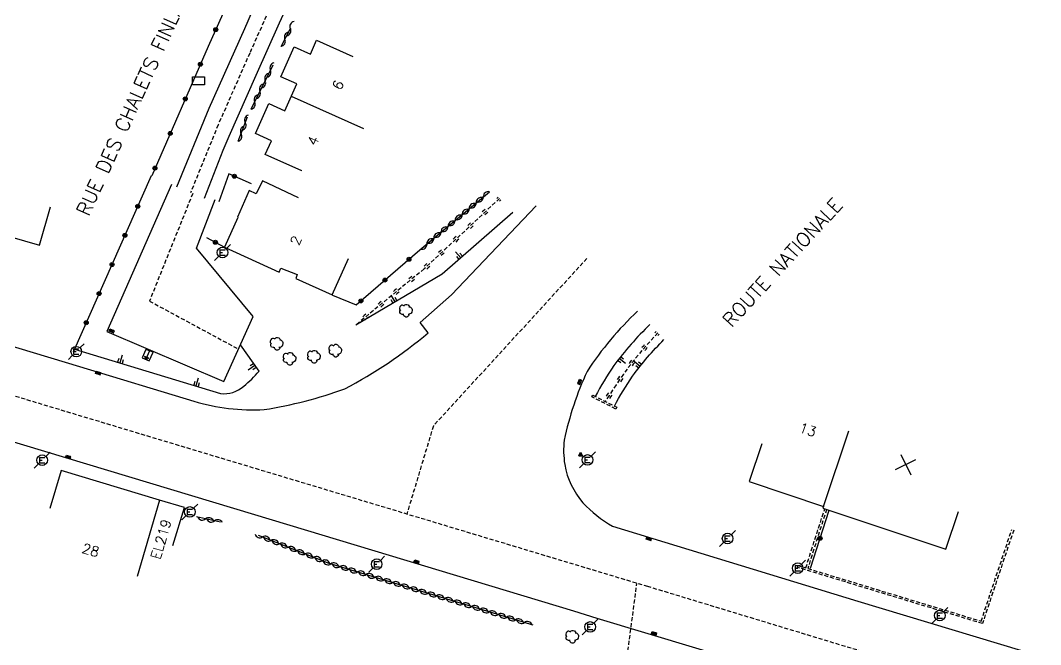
# Model space of a CAD drawing. Header units: millimetres. Extents: x 114000 to 115000, y 122000 to 123000.
# Drawn here: x 114647 to 114775.2, y 122324.6 to 122403.1 of the extents above; entities that cross this region are included whole.
import ezdxf
from ezdxf.enums import TextEntityAlignment as Align

# ---------------------------------------------------------------- set-up
doc = ezdxf.new("R2010")
doc.units = ezdxf.units.MM
doc.linetypes.add('DASHED', pattern=[0.75, 0.5, -0.25])
doc.layers.get('0').update_dxf_attribs({"linetype": 'CONTINUOUS'})
for name, color, linetype in [('W0001', 6, 'DASHED'), ('W0008', 7, 'CONTINUOUS'), ('W0100', 7, 'CONTINUOUS'), ('W0112', 1, 'DASHED'), ('W0211', 2, 'CONTINUOUS'), ('W0220', 5, 'DASHED'), ('W0300', 7, 'CONTINUOUS'), ('W0310', 3, 'CONTINUOUS'), ('W0322', 7, 'CONTINUOUS'), ('W0400', 7, 'CONTINUOUS'), ('W0471', 7, 'CONTINUOUS'), ('W0851', 7, 'CONTINUOUS'), ('W0984', 7, 'CONTINUOUS'), ('W0989', 7, 'CONTINUOUS'), ('W0991', 7, 'CONTINUOUS'), ('W1102', 7, 'CONTINUOUS'), ('W1471', 7, 'CONTINUOUS')]:
    doc.layers.add(name, color=color, linetype=linetype)
doc.styles.get("Standard").update_dxf_attribs({"font": 'romans.shx', "width": 0.85})

# ---------------------------------------------------------------- blocks, each defined once
blk = doc.blocks.new('t310o')
at = {"color": 0, "linetype": 'Continuous'}
for centre, start, end in [((-0.5, 0.38), 216.8699, 323.1304), ((0.5, -0.37), 36.8699, 143.1303)]:
    blk.add_arc(centre, 0.625, start, end, dxfattribs=at)
blk = doc.blocks.new('t211o')
at = {"color": 0, "linetype": 'Continuous'}
for p, q in [((-0.29, 0.5), (-0.29, 0)), ((0, 1), (0, 0)), ((0.29, 0.5), (0.29, 0))]:
    blk.add_line(p, q, dxfattribs=at)
blk = doc.blocks.new('t991o')
at = {"color": 0, "linetype": 'Continuous'}
for p, q in [((-1, 1), (1, -1)), ((-1, -1), (1, 1))]:
    blk.add_line(p, q, dxfattribs=at)
blk = doc.blocks.new('t322o')
at = {"color": 0, "linetype": 'Continuous'}
for radius in [0.25, 0.15]:
    blk.add_circle((0, 0), radius, dxfattribs=at)
blk = doc.blocks.new('T400')
for p, q in [((-0.15, 0.3), (0.15, 0.3)), ((-0.15, -0.25), (-0.15, 0.3)), ((-0.15, 0.15), (0.15, 0.15)), ((-0.15, 0), (0.15, 0)), ((0.15, 0.3), (0.15, -0.25)), ((-0.15, -0.15), (0.15, -0.15)), ((-0.15, -0.25), (-0.15, -0.3)), ((-0.15, -0.3), (0.15, -0.3)), ((0.15, -0.3), (0.15, -0.25))]:
    blk.add_line(p, q)
blk = doc.blocks.new('T471')
for p, q in [((-0.333334, 0.333334), (-0.333334, -0.333334)), ((-0.333334, 0.333334), (0.333334, 0.333334)), ((-0.333334, 0), (0, 0)), ((0.500001, 0.500001), (1.000002, 1.000002)), ((-0.500001, -0.500001), (-1.000002, -1.000002)), ((-0.333334, -0.333334), (0.333334, -0.333334))]:
    blk.add_line(p, q)
blk.add_ellipse((0, 0), major_axis=(0.471405, 0.471405), ratio=1, start_param=5.4977871438, end_param=11.780972451)
blk = doc.blocks.new('T300')
for p, q in [((-0.8, 0.51), (-0.86, 0.34)), ((-0.86, 0.34), (-0.86, 0.17)), ((-0.86, 0.17), (-0.74, 0.06)), ((-0.69, 0.63), (-0.8, 0.51)), ((-0.8, -0.06), (-0.74, 0.06)), ((-0.74, 0.06), (-0.69, 0.11)), ((-0.57, 0.69), (-0.69, 0.63)), ((-0.46, 0.69), (-0.57, 0.69)), ((-0.29, 0.63), (-0.46, 0.69)), ((-0.29, 0.63), (-0.17, 0.74)), ((-0.23, 0.57), (-0.29, 0.63)), ((-0.17, 0.74), (-0.06, 0.8)), ((-0.06, 0.8), (0.06, 0.8)), ((0.06, 0.8), (0.23, 0.74)), ((0.23, 0.74), (0.34, 0.63)), ((0.34, 0.63), (0.4, 0.51)), ((0.46, 0.46), (0.34, 0.46)), ((0.4, 0.51), (0.4, 0.46)), ((0.57, 0.4), (0.46, 0.46)), ((0.57, 0.4), (0.69, 0.29)), ((0.69, 0.29), (0.74, 0.17)), ((0.74, 0.06), (0.69, -0.17)), ((0.74, 0.17), (0.74, 0.06)), ((-0.8, -0.17), (-0.8, -0.06)), ((-0.8, -0.23), (-0.8, -0.17)), ((-0.74, -0.34), (-0.8, -0.23)), ((-0.69, -0.4), (-0.74, -0.34)), ((-0.51, -0.46), (-0.69, -0.4)), ((-0.4, -0.46), (-0.51, -0.46)), ((-0.4, -0.46), (-0.34, -0.46)), ((-0.34, -0.46), (-0.34, -0.4)), ((-0.34, -0.51), (-0.34, -0.46)), ((-0.29, -0.63), (-0.34, -0.51)), ((-0.17, -0.74), (-0.29, -0.63)), ((-0.06, -0.8), (-0.17, -0.74)), ((0.06, -0.8), (-0.06, -0.8)), ((0.17, -0.74), (0.06, -0.8)), ((0.23, -0.69), (0.17, -0.74)), ((0.29, -0.46), (0.23, -0.46)), ((0.29, -0.63), (0.23, -0.69)), ((0.46, -0.4), (0.29, -0.46)), ((0.34, -0.51), (0.29, -0.63)), ((0.34, -0.51), (0.34, -0.46)), ((0.57, -0.34), (0.46, -0.4)), ((0.63, -0.29), (0.57, -0.34)), ((0.69, -0.17), (0.63, -0.29))]:
    blk.add_line(p, q)
blk = doc.blocks.new('T851')
for p, q in [((-0.25, -0.15), (0, 0.32)), ((0, 0.32), (0.25, -0.15)), ((-0.25, -0.15), (0.25, -0.15))]:
    blk.add_line(p, q)
for major_axis in [(-0.106, 0.106), (-0.0354, 0.0354), (-0.0236, 0.0236)]:
    blk.add_ellipse((0, 0), major_axis=major_axis, ratio=1, start_param=3.926991, end_param=10.210176)
blk = doc.blocks.new('T1471')
at = {"color": 0, "linetype": 'Continuous', "flags": 128}
blk.add_lwpolyline([(-0.75, -0.5), (-0.75, 0.5), (0.75, 0.5), (0.75, -0.5), (-0.75, -0.5)], dxfattribs=at)

msp = doc.modelspace()

# ---------------------------------------------------------------- linework, layer by layer
at = {"layer": 'W0001'}
for points in [[(114690.48, 122434.27), (114688.73, 122427.68), (114684.16, 122417.56), (114679.71, 122407.73), (114675.79, 122398.98), (114671.82, 122389.95), (114668.35, 122381.44)], [(115000, 122249.53), (114920.6, 122273.53), (114833.41, 122299.14), (114798.75, 122309.81), (114725.84, 122331.93), (114634.51, 122359.39), (114598.22, 122370.17), (114580.78, 122375.62), (114562.03, 122381.07), (114550.7, 122384.01), (114527.16, 122388.8), (114495.77, 122394.9)], [(114668.62, 122381.33), (114663.19, 122367.82), (114674.38, 122361.78)], [(114718.17, 122373.17), (114698.87, 122352.13), (114695.54, 122341.04)], [(114719.06, 122276.53), (114721.76, 122311.96), (114724.46, 122332.34)]]:
    msp.add_lwpolyline(points, dxfattribs=at)
at = {"layer": 'W0008'}
for points in [[(114666.62, 122382.17), (114670.71, 122392.07), (114675.16, 122402.07), (114677.54, 122407.5), (114683.26, 122420.04), (114685.92, 122425.81), (114686.82, 122427.88), (114687.19, 122429.48), (114686.86, 122431.02), (114685.89, 122431.99), (114684.21, 122432.48), (114683.06, 122432.35), (114677.38, 122430.46), (114655.18, 122422.4), (114646.34, 122418.91)], [(114682.05, 122408.35), (114679.5, 122402.74), (114676.54, 122396.17), (114673.18, 122388.51), (114672.42, 122386.76), (114670.08, 122380.71)]]:
    msp.add_lwpolyline(points, dxfattribs=at)
at = {"layer": 'W0008', "flags": 128}
for points in [[(114546.33, 122402.33), (114529.96, 122399.57), (114529.94, 122399.72, 0.1973), (114526.91, 122397.81, 0.2594), (114527.06, 122395.07, 0.1377), (114528.76, 122394.06), (114554.45, 122388.7, -0.0065), (114565.21, 122386.15, -0.0065), (114575.94, 122383.21), (114605.97, 122374.2), (114654.38, 122359.59), (114668.75, 122355.24, 0.0872), (114677.61, 122354.18, 0.0498), (114687.74, 122356.8, 0.0557), (114698.24, 122363.84), (114697.2, 122365.12), (114701.15, 122368.58), (114711.79, 122379.78)], [(114791.06, 122264.78), (114788.17, 122305.24, 0.1344), (114787.65, 122306.82, 0.1639), (114785.88, 122307.99), (114763.52, 122314.67), (114719.46, 122327.94), (114716.55, 122328.86), (114676.42, 122340.96), (114610.38, 122360.86), (114597.78, 122364.64), (114576.42, 122371.04, 0.009), (114564.63, 122374.45, 0.0059), (114557.88, 122376.1, 0.0055), (114550.97, 122377.67), (114521.32, 122383.97, -0.0143), (114507.54, 122387.24, -0.0155), (114490.24, 122392.7, -0.0143)], [(114724.55, 122366.56, 0.0586), (114718.19, 122358.98, 0.0542), (114715.31, 122350.35, 0.0643), (114715.39, 122347.26, 0.1369), (114717.68, 122342.47, 0.065), (114721.38, 122339.51), (114752.23, 122330.11), (114796.43, 122316.76), (114842.7, 122302.85), (114890.83, 122288.44), (114917.89, 122280.45), (114941.88, 122273.29), (114987.98, 122259.61), (115000, 122256.02)]]:
    msp.add_lwpolyline(points, format="xyb", dxfattribs=at)
msp.add_lwpolyline([(114665.94, 122382.48), (114657.84, 122363.99), (114672.54, 122357.69), (114676.23, 122365.87), (114669.08, 122374.45), (114671.44, 122380.59)], dxfattribs=at)
at = {"layer": 'W0100'}
for points in [[(114682.32, 122384.2), (114682.32, 122384.2), (114682.32, 122384.2), (114682.32, 122384.2), (114682.32, 122384.2), (114682.32, 122384.2), (114682.32, 122384.2), (114682.32, 122384.2), (114682.32, 122384.2), (114682.32, 122384.2), (114682.32, 122384.2), (114682.32, 122384.2), (114682.32, 122384.2), (114682.32, 122384.2), (114682.32, 122384.2), (114682.32, 122384.2), (114682.32, 122384.2), (114682.32, 122384.2), (114682.32, 122384.2), (114682.32, 122384.2), (114682.32, 122384.2), (114682.32, 122384.2), (114682.32, 122384.2), (114682.32, 122384.2), (114682.32, 122384.2), (114682.32, 122384.2), (114682.32, 122384.2), (114682.32, 122384.2), (114682.32, 122384.2), (114682.32, 122384.2), (114682.32, 122384.2), (114682.32, 122384.2), (114682.32, 122384.2), (114682.32, 122384.2), (114682.32, 122384.2), (114682.32, 122384.2), (114682.32, 122384.2), (114682.32, 122384.2), (114682.32, 122384.2), (114682.32, 122384.2), (114682.32, 122384.2), (114682.32, 122384.2), (114682.32, 122384.2), (114682.32, 122384.2), (114682.32, 122384.2), (114682.32, 122384.2), (114682.32, 122384.2), (114682.32, 122384.2), (114682.32, 122384.2), (114682.32, 122384.2), (114682.32, 122384.2), (114682.32, 122384.2), (114682.32, 122384.2), (114682.32, 122384.2), (114682.32, 122384.2), (114682.32, 122384.2), (114682.32, 122384.2), (114682.32, 122384.2), (114682.32, 122384.2), (114682.32, 122384.2), (114682.32, 122384.2), (114682.32, 122384.2), (114682.32, 122384.2), (114682.32, 122384.2), (114682.32, 122384.2), (114682.32, 122384.2), (114682.32, 122384.2), (114682.32, 122384.2), (114682.32, 122384.2), (114682.32, 122384.2), (114682.32, 122384.2), (114682.32, 122384.2), (114682.32, 122384.2), (114682.32, 122384.2), (114682.32, 122384.2), (114682.32, 122384.2), (114682.32, 122384.2), (114682.32, 122384.2), (114682.32, 122384.2), (114682.32, 122384.2), (114682.32, 122384.2), (114682.32, 122384.2), (114682.32, 122384.2), (114682.32, 122384.2), (114682.32, 122384.2), (114682.32, 122384.2), (114682.32, 122384.2), (114682.32, 122384.2), (114682.32, 122384.2), (114682.32, 122384.2), (114682.32, 122384.2), (114682.32, 122384.2), (114682.32, 122384.2), (114682.32, 122384.2), (114682.32, 122384.2), (114682.32, 122384.2), (114682.32, 122384.2), (114682.32, 122384.2), (114682.32, 122384.2), (114677.75, 122386.25), (114678.53, 122387.97), (114676.5, 122388.88), (114678.18, 122392.63), (114680.21, 122391.73), (114681.73, 122395.1), (114679.69, 122396.01), (114681.37, 122399.76), (114683.41, 122398.85), (114684.2, 122400.61), (114688.76, 122398.56)], [(114681.9, 122380.79), (114677.38, 122382.92), (114676.62, 122381.3), (114675.73, 122381.71), (114674.26, 122378.36)], [(114674.31, 122378.32), (114672.61, 122374.57), (114679.49, 122371.45), (114679.69, 122371.96), (114681.77, 122371.15), (114681.57, 122370.64), (114686.15, 122368.59), (114688.19, 122373.16)], [(114663.19, 122361.56), (114662.72, 122360.5), (114663.09, 122360.64), (114662.58, 122360.87), (114662.72, 122360.5)]]:
    msp.add_lwpolyline(points, dxfattribs=at)
at = {"layer": 'W0100', "flags": 128}
for points in [[(114616.19, 122389.6), (114614.8, 122384.8), (114649.37, 122374.85), (114650.75, 122379.66)], [(114740.16, 122349.88), (114738.57, 122345.14), (114747.9, 122342.01), (114747.83, 122341.78), (114763.28, 122336.62), (114764.87, 122341.36)], [(114666.13, 122337.08), (114667.57, 122341.87), (114664.45, 122342.78), (114652.08, 122346.53), (114650.65, 122341.74)]]:
    msp.add_lwpolyline(points, dxfattribs=at)
at = {"layer": 'W0100'}
msp.add_lwpolyline([(114663.17, 122360.32), (114663.64, 122361.38), (114662.74, 122361.74), (114662.27, 122360.68)], close=True, dxfattribs=at)
at = {"layer": 'W0112'}
msp.add_lwpolyline([(114721.81, 122354.25), (114718.79, 122355.78), (114718.9, 122356), (114721.93, 122354.47)], close=True, dxfattribs=at)
for points in [[(114771.82, 122339.04), (114767.89, 122327.28), (114744.66, 122334.34), (114744.73, 122334.58), (114745.69, 122334.29), (114748.07, 122341.71)], [(114748.3, 122341.63), (114745.93, 122334.21), (114767.73, 122327.59), (114771.59, 122339.12)]]:
    msp.add_lwpolyline(points, dxfattribs=at)
at = {"layer": 'W0211'}
msp.add_lwpolyline([(114689.13, 122364.82), (114699.99, 122371.22), (114708.85, 122378.97)], dxfattribs=at)
for points in [[(114726.1, 122364.88, 0.040112), (114721.56, 122359.71, 0.026277), (114719.22, 122355.84)], [(114653.77, 122361.78), (114672.13, 122356.21, 0.2314), (114675.03, 122357.13, 0.0475), (114676.96, 122359), (114674.63, 122362.31)], [(114721.63, 122354.62, -0.025626), (114723.91, 122358.39, -0.035235), (114727.86, 122362.98)]]:
    msp.add_lwpolyline(points, format="xyb", dxfattribs=at)
at = {"layer": 'W0220'}
for p, q in [((114707.2, 122380.71), (114697.71, 122371.86)), ((114707.03, 122380.89), (114706.84, 122380.72)), ((114707.37, 122380.53), (114707.19, 122380.36)), ((114705.2, 122379.19), (114705.02, 122379.02)), ((114705.38, 122379.36), (114705.2, 122379.19)), ((114705.54, 122378.82), (114705.36, 122378.65)), ((114705.72, 122378.99), (114705.54, 122378.82)), ((114703.37, 122377.48), (114703.19, 122377.31)), ((114703.55, 122377.65), (114703.37, 122377.48)), ((114703.71, 122377.12), (114703.53, 122376.95)), ((114703.89, 122377.29), (114703.71, 122377.12)), ((114701.73, 122375.95), (114701.54, 122375.78)), ((114701.54, 122375.78), (114701.36, 122375.61)), ((114701.88, 122375.41), (114701.7, 122375.24)), ((114702.07, 122375.58), (114701.88, 122375.41)), ((114699.72, 122374.07), (114699.53, 122373.9)), ((114699.9, 122374.24), (114699.72, 122374.07)), ((114700.06, 122373.71), (114699.87, 122373.54)), ((114700.24, 122373.88), (114700.06, 122373.71)), ((114697.89, 122372.37), (114697.7, 122372.2)), ((114698.07, 122372.54), (114697.89, 122372.37)), ((114698.23, 122372), (114698.05, 122371.83)), ((114698.41, 122372.17), (114698.23, 122372)), ((114697.71, 122371.86), (114689.13, 122364.82)), ((114695.99, 122370.77), (114695.79, 122370.61)), ((114696.18, 122370.93), (114695.99, 122370.77)), ((114696.3, 122370.38), (114696.11, 122370.22)), ((114696.5, 122370.54), (114696.3, 122370.38)), ((114694.05, 122369.18), (114693.86, 122369.02)), ((114694.25, 122369.34), (114694.05, 122369.18)), ((114694.37, 122368.8), (114694.18, 122368.64)), ((114694.56, 122368.95), (114694.37, 122368.8)), ((114692.12, 122367.6), (114691.93, 122367.44)), ((114692.32, 122367.75), (114692.12, 122367.6)), ((114692.44, 122367.21), (114692.25, 122367.05)), ((114692.63, 122367.37), (114692.44, 122367.21)), ((114690.19, 122366.01), (114690, 122365.85)), ((114690.38, 122366.17), (114690.19, 122366.01)), ((114690.51, 122365.62), (114690.31, 122365.46)), ((114690.7, 122365.78), (114690.51, 122365.62)), ((114726.57, 122363.27), (114726.08, 122362.71)), ((114727.07, 122363.83), (114726.57, 122363.27)), ((114726.8, 122363.9), (114726.72, 122363.81)), ((114726.88, 122364), (114726.8, 122363.9)), ((114727.17, 122363.57), (114727.09, 122363.48)), ((114727.26, 122363.66), (114727.17, 122363.57)), ((114725.14, 122362.03), (114725.06, 122361.93)), ((114725.58, 122362.15), (114725.1, 122361.59)), ((114725.23, 122362.12), (114725.14, 122362.03)), ((114725.31, 122362.21), (114725.23, 122362.12)), ((114725.39, 122362.31), (114725.31, 122362.21)), ((114725.6, 122361.79), (114725.52, 122361.7)), ((114726.08, 122362.71), (114725.58, 122362.15)), ((114725.68, 122361.89), (114725.6, 122361.79)), ((114725.77, 122361.98), (114725.68, 122361.89)), ((114724.14, 122360.44), (114723.68, 122359.86)), ((114724.62, 122361.02), (114724.14, 122360.44)), ((114725.1, 122361.59), (114724.62, 122361.02)), ((114725.52, 122361.7), (114725.44, 122361.6)), ((114723.23, 122359.27), (114722.76, 122358.62)), ((114723.68, 122359.86), (114723.23, 122359.27)), ((114723.62, 122360.19), (114723.47, 122359.99)), ((114723.78, 122360.39), (114723.62, 122360.19)), ((114724.01, 122359.88), (114723.86, 122359.68)), ((114724.17, 122360.07), (114724.01, 122359.88)), ((114722.29, 122357.96), (114721.84, 122357.3)), ((114722.13, 122358.16), (114721.99, 122357.96)), ((114722.27, 122358.37), (114722.13, 122358.16)), ((114722.76, 122358.62), (114722.29, 122357.96)), ((114722.54, 122357.88), (114722.4, 122357.67)), ((114722.68, 122358.08), (114722.54, 122357.88)), ((114721.4, 122356.63), (114720.96, 122355.95)), ((114721.84, 122357.3), (114721.4, 122356.63)), ((114720.96, 122355.95), (114720.52, 122355.27)), ((114720.74, 122356.07), (114720.61, 122355.86)), ((114720.88, 122356.28), (114720.74, 122356.07)), ((114721.16, 122355.8), (114721.03, 122355.59)), ((114721.3, 122356.01), (114721.16, 122355.8))]:
    msp.add_line(p, q, dxfattribs=at)
at = {"layer": 'W0310'}
for p, q in [((114679.75, 122399.83), (114680.94, 122402.14)), ((114675.96, 122391.93), (114678.72, 122397.52)), ((114674.35, 122387.9), (114675.52, 122390.98))]:
    msp.add_line(p, q, dxfattribs=at)
at = {"layer": 'W0310', "flags": 128}
for points in [[(114697.17, 122374.25), (114705.92, 122381.56)], [(114672.11, 122340.03), (114669.12, 122340.68)], [(114711.43, 122327.09), (114685.78, 122334.85), (114676.9, 122338.37)]]:
    msp.add_lwpolyline(points, dxfattribs=at)
at = {"layer": 'W0322'}
for points in [[(114656.45, 122420.2), (114656.03, 122421.44), (114678.28, 122429.1), (114680.99, 122423.57), (114676.29, 122412.64), (114670.57, 122399.82), (114663.47, 122383.57)], [(114676.03, 122382.54), (114673.17, 122383.82), (114671.9, 122380.29)]]:
    msp.add_lwpolyline(points, dxfattribs=at)
at = {"layer": 'W0322', "flags": 128}
for points in [[(114653.62, 122361.44), (114663.43, 122383.59)], [(114670.35, 122375.82), (114672.6, 122374.58)], [(114686.2, 122368.57), (114689.18, 122367.33), (114697.17, 122374.25)], [(114748.6, 122341.51), (114746.26, 122334.19)]]:
    msp.add_lwpolyline(points, dxfattribs=at)
at = {"layer": 'W1102'}
for p, q in [((114690.15, 122389.45), (114681.03, 122393.54)), ((114747.9, 122342.01), (114751.08, 122351.49)), ((114664.45, 122342.78), (114661.65, 122333.18))]:
    msp.add_line(p, q, dxfattribs=at)

# ---------------------------------------------------------------- block references
at = {"layer": 'W0211'}
for p, rotation in [((114702.31, 122373.25), 41.14051834195099), ((114694.03, 122367.71), 30.53479551271646), ((114659.46, 122360.05), 343.1239175946624), ((114722.22, 122360.58), 231.8708699273265), ((114724.88, 122359.65), 51.20835331469556), ((114676.43, 122359.75), 125.1416250365561), ((114669.03, 122357.15), 343.1239175946624)]:
    msp.add_blockref('t211o', p, dxfattribs=dict(at, rotation=rotation))
at = {"layer": 'W0300'}
for p in [(114695.47, 122366.6), (114679.23, 122362.44), (114686.6, 122361.58), (114680.84, 122360.55), (114683.9, 122360.81), (114716.37, 122325.62)]:
    msp.add_blockref('T300', p, dxfattribs=at)
at = {"layer": 'W0310'}
for p, rotation in [((114680.9, 122402.05), 62.61711034666583), ((114680.21, 122400.72), 62.61711034666583), ((114678.4, 122396.86), 63.7350364305167), ((114677.74, 122395.52), 63.7350364305167), ((114677.07, 122394.17), 63.7350364305167), ((114676.41, 122392.83), 63.7350364305167), ((114675.24, 122390.24), 69.1610357771594), ((114674.71, 122388.84), 69.1610357771594), ((114704.26, 122380.17), 39.88258478836521), ((114705.15, 122380.91), 39.88258478836521), ((114703.38, 122379.43), 39.88258478836521), ((114701.6, 122377.95), 39.88258478836521), ((114702.49, 122378.69), 39.88258478836521), ((114699.83, 122376.47), 39.88258478836521), ((114700.72, 122377.21), 39.88258478836521), ((114698.06, 122374.99), 39.88258478836521), ((114698.94, 122375.73), 39.88258478836521), ((114670.24, 122340.44), 167.7781371888633), ((114671.37, 122340.19), 167.7781371888633), ((114677.4, 122338.17), 158.4134093058121), ((114678.48, 122337.74), 158.4134093058121), ((114679.55, 122337.32), 158.4134093058121), ((114680.62, 122336.89), 158.4134093058121), ((114681.7, 122336.47), 158.4134093058121), ((114682.77, 122336.04), 158.4134093058121), ((114683.85, 122335.62), 158.4134093058121), ((114684.92, 122335.19), 158.4134093058121), ((114686, 122334.79), 163.1548863268444), ((114687.11, 122334.45), 163.1548863268444), ((114688.21, 122334.12), 163.1548863268444), ((114689.32, 122333.78), 163.1548863268444), ((114690.42, 122333.45), 163.1548863268444), ((114691.53, 122333.11), 163.1548863268444), ((114692.63, 122332.78), 163.1548863268444), ((114693.74, 122332.44), 163.1548863268444), ((114694.84, 122332.11), 163.1548863268444), ((114695.95, 122331.77), 163.1548863268444), ((114697.05, 122331.44), 163.1548863268444), ((114698.16, 122331.11), 163.1548863268444), ((114699.27, 122330.77), 163.1548863268444), ((114700.37, 122330.44), 163.1548863268444), ((114701.48, 122330.1), 163.1548863268444), ((114702.58, 122329.77), 163.1548863268444), ((114703.69, 122329.43), 163.1548863268444), ((114704.79, 122329.1), 163.1548863268444), ((114705.9, 122328.76), 163.1548863268444), ((114707, 122328.43), 163.1548863268444), ((114708.11, 122328.09), 163.1548863268444), ((114709.21, 122327.76), 163.1548863268444), ((114710.32, 122327.42), 163.1548863268444)]:
    msp.add_blockref('t310o', p, dxfattribs=dict(at, rotation=rotation))
at = {"layer": 'W0322'}
for p, rotation in [((114671.51, 122401.93), 245.9649643578702), ((114669.59, 122397.58), 246.3797121815461), ((114667.69, 122393.23), 246.3797121815461), ((114665.79, 122388.88), 246.3797121815461), ((114663.88, 122384.52), 246.3797121815461), ((114673.86, 122383.51), 155.9797823407973), ((114661.72, 122379.73), 66.11933496165875), ((114660.1, 122376.07), 66.11933496165875), ((114671.47, 122375.2), 40.87065116015785), ((114695.81, 122373.07), 40.87065116015785), ((114658.48, 122372.41), 66.11933496165875), ((114692.78, 122370.45), 40.87065116015785), ((114656.86, 122368.76), 66.11933496165875), ((114689.76, 122367.84), 40.87065116015785), ((114655.24, 122365.1), 66.11933496165875), ((114747.48, 122338), 252.3039214405513)]:
    msp.add_blockref('t322o', p, dxfattribs=dict(at, rotation=rotation))
at = {"layer": 'W0400'}
for p, rotation in [((114658.44, 122364.07), 67.84565200291311), ((114656.74, 122358.76), 71.98372411586473), ((114717.25, 122357.66), 338.0523775259941), ((114652.98, 122348.23), 72.00115712923545), ((114725.96, 122337.93), 73.2638598001997), ((114696.77, 122335.05), 71.39831006936862), ((114726.62, 122326.04), 72.60259347658723)]:
    msp.add_blockref('T400', p, dxfattribs=dict(at, rotation=rotation))
at = {"layer": 'W0471'}
for p in [(114672.36, 122373.92), (114653.99, 122361.46), (114649.7, 122347.82), (114718.24, 122347.85), (114668.26, 122341.31), (114735.86, 122337.97), (114691.75, 122334.75), (114744.67, 122334.25), (114762.53, 122328.29), (114718.58, 122326.86)]:
    msp.add_blockref('T471', p, dxfattribs=at)
at = {"layer": 'W0851'}
msp.add_blockref('T851', (114717.39, 122348.51), dxfattribs=at)
at = {"layer": 'W0991', "rotation": 341.5226883169096}
msp.add_blockref('t991o', (114758.25, 122347.26), dxfattribs=at)
at = {"layer": 'W1471'}
msp.add_blockref('T1471', (114669.34, 122395.49), dxfattribs=at)

# ---------------------------------------------------------------- texts
at = {"layer": 'W0984'}
msp.add_text('EL219', height=1.25, rotation=73.7249, dxfattribs=at).set_placement((114664.64, 122337.88), align=Align.MIDDLE)
at = {"layer": 'W0989'}
for s, rotation, p in [('RUE DES CHALETS FINLANDAIS', 65.6077, (114662.1, 122394.95)), ('ROUTE NATIONALE', 47.4678, (114742.74, 122372.68))]:
    msp.add_text(s, height=1.75, rotation=rotation, dxfattribs=at).set_placement(p, align=Align.MIDDLE)
at = {"layer": 'W0991'}
for s, rotation, p in [('6', 65.8847, (114686.89, 122394.97)), ('4', 65.9329, (114683.76, 122387.97)), ('2', 64.8473, (114681.59, 122375.43)), ('13', 341.4505, (114745.94, 122351.64)), ('28', 343.1481, (114655.8, 122336.52))]:
    msp.add_text(s, height=1.25, rotation=rotation, dxfattribs=at).set_placement(p, align=Align.MIDDLE)

doc.saveas('drawing.dxf')
